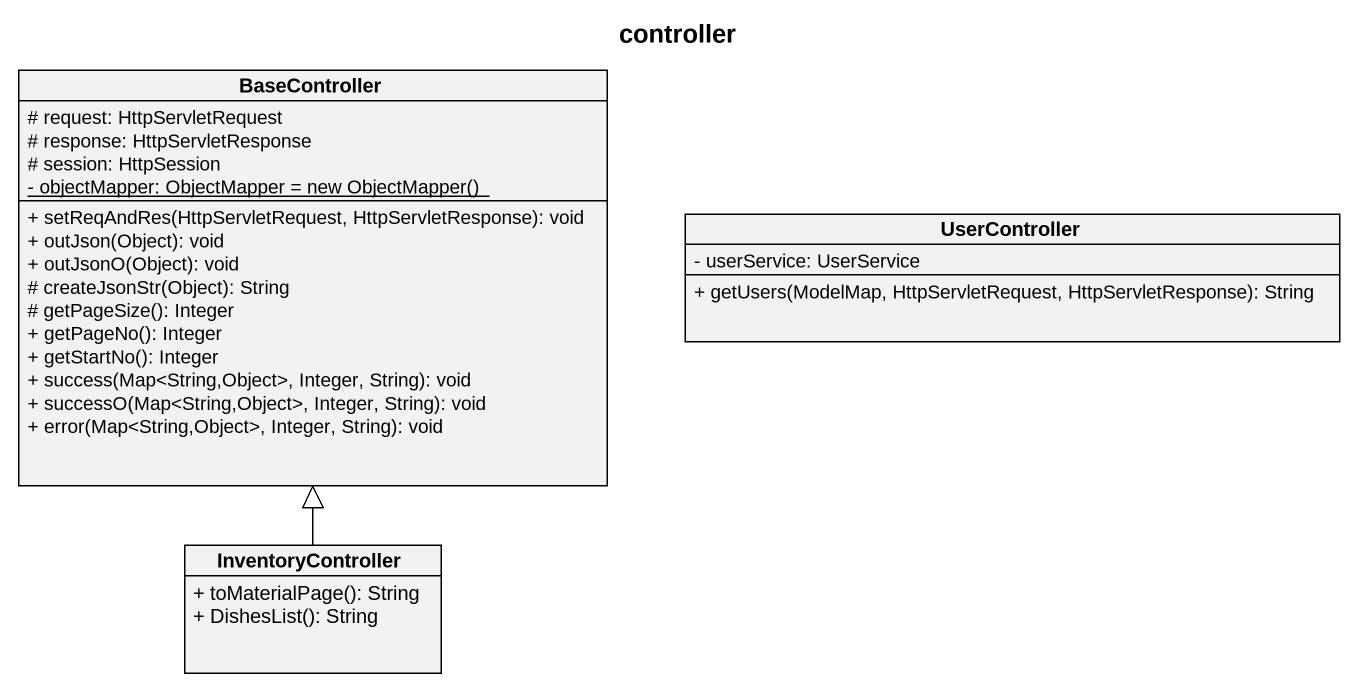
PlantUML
@startuml
title controller
hide circle
hide empty members
skinparam classAttributeIconSize 0
class BaseController {
  # request: HttpServletRequest
  # response: HttpServletResponse
  # session: HttpSession
  {static} {field} - objectMapper: ObjectMapper = new ObjectMapper()
  + setReqAndRes(HttpServletRequest, HttpServletResponse): void
  + outJson(Object): void
  + outJsonO(Object): void
  # createJsonStr(Object): String
  # getPageSize(): Integer
  + getPageNo(): Integer
  + getStartNo(): Integer
  + success(Map<String,Object>, Integer, String): void
  + successO(Map<String,Object>, Integer, String): void
  + error(Map<String,Object>, Integer, String): void
}
class UserController {
  - userService: UserService
  + getUsers(ModelMap, HttpServletRequest, HttpServletResponse): String
}
class InventoryController {
  + toMaterialPage(): String
  + DishesList(): String
}
InventoryController -up-|> BaseController
@enduml
